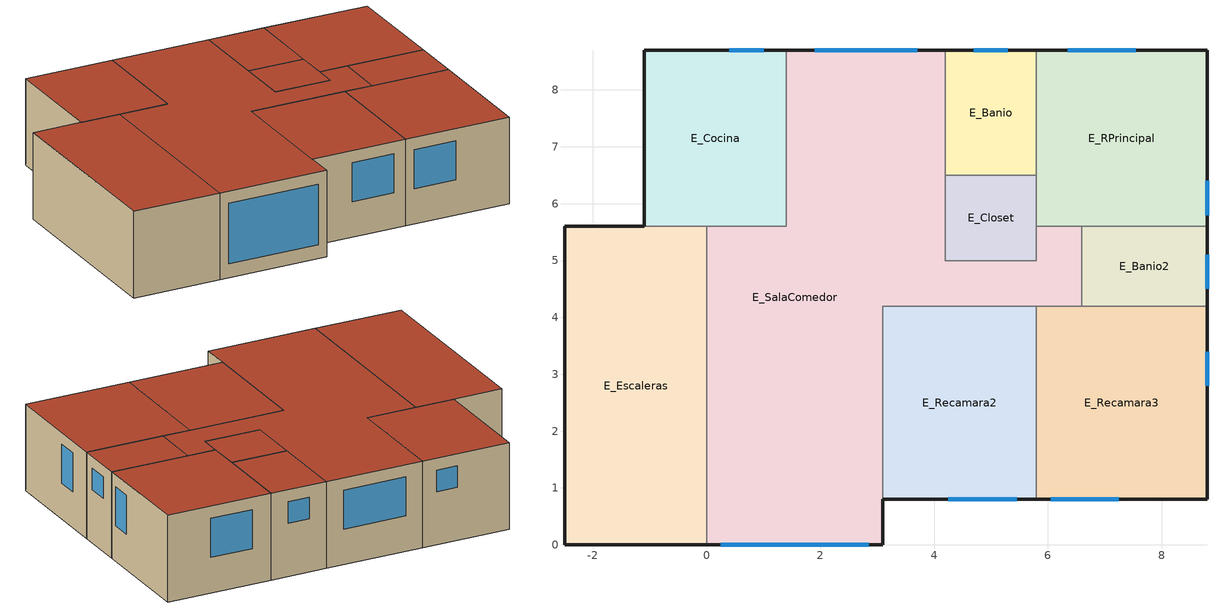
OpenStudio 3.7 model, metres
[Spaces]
E_Banio
 floor ground: 4.2,6.5 4.2,8.7 5.8,8.7 5.8,6.5 z0
 wall outside: 5.8,8.7 4.2,8.7 z0:2.44
 wall to E_SalaComedor: 4.2,8.7 4.2,6.5 z0:2.44
 wall to E_RPrincipal: 5.8,6.5 5.8,8.7 z0:2.44
 wall to E_Closet: 4.2,6.5 5.8,6.5 z0:2.44
 window: 5.3,8.7 4.7,8.7 z1.5:2.1
 roof outside: 5.8,6.5 5.8,8.7 4.2,8.7 4.2,6.5 z2.44
E_Cocina
 floor ground: 1.4,8.7 1.4,5.6 0,5.6 -1.1,5.6 -1.1,8.7 z0
 wall outside: 1.4,8.7 -1.1,8.7 -1.1,5.6 z0:2.44
 wall to E_SalaComedor: 0,5.6 1.4,5.6 1.4,8.7 z0:2.44
 wall to E_Escaleras: -1.1,5.6 0,5.6 z0:2.44
 window: 1,8.7 0.4,8.7 z1.5:2.1
 roof outside: -1.1,8.7 -1.1,5.6 0,5.6 1.4,5.6 1.4,8.7 z2.44
E_Banio2
 floor ground: 8.8,5.6 8.8,4.2 8.7,4.2 6.6,4.2 6.6,5.6 z0
 wall outside: 8.8,4.2 8.8,5.6 z0:2.44
 wall to E_Recamara3: 6.6,4.2 8.7,4.2 8.8,4.2 z0:2.44
 wall to E_SalaComedor: 6.6,5.6 6.6,4.2 z0:2.44
 wall to E_RPrincipal: 8.8,5.6 6.6,5.6 z0:2.44
 window: 8.8,4.5 8.8,5.1 z1.5:2.1
 roof outside: 6.6,5.6 6.6,4.2 8.7,4.2 8.8,4.2 8.8,5.6 z2.44
E_Recamara3
 floor ground: 5.8,0.8 5.8,0.9 5.8,4.2 6.6,4.2 8.7,4.2 8.8,4.2 8.8,0.8 z0
 wall outside: 5.8,0.8 8.8,0.8 8.8,4.2 z0:2.44
 wall to E_SalaComedor: 6.6,4.2 5.8,4.2 z0:2.44
 wall to E_Recamara2: 5.8,4.2 5.8,0.9 5.8,0.8 z0:2.44
 window: 8.8,2.8 8.8,3.4 / 6.05,0.8 7.25,0.8 z1:2.1
 roof outside: 8.8,0.8 8.8,4.2 8.7,4.2 6.6,4.2 5.8,4.2 5.8,0.9 5.8,0.8 z2.44
E_Closet
 floor ground: 4.2,5 4.2,6.5 5.8,6.5 5.8,5.6 5.8,5 z0
 wall to E_SalaComedor: 4.2,6.5 4.2,5 5.8,5 5.8,5.6 z0:2.44
 wall to E_RPrincipal: 5.8,5.6 5.8,6.5 z0:2.44
 roof outside: 5.8,5 5.8,5.6 5.8,6.5 4.2,6.5 4.2,5 z2.44
E_Escaleras
 floor ground: -2.5,0 -2.5,5.6 -1.1,5.6 0,5.6 0,0 z0
 wall outside: -1.1,5.6 -2.5,5.6 -2.5,0 0,0 z0:2.44
 wall to E_SalaComedor: 0,0 0,5.6 z0:2.44
 roof outside: 0,0 0,5.6 -1.1,5.6 -2.5,5.6 -2.5,0 z2.44
E_RPrincipal
 floor ground: 6.6,5.6 5.8,5.6 5.8,6.5 5.8,8.7 8.8,8.7 8.8,5.6 z0
 wall outside: 8.8,5.6 8.8,8.7 5.8,8.7 z0:2.44
 wall to E_SalaComedor: 5.8,5.6 6.6,5.6 z0:2.44
 window: 8.8,5.8 8.8,6.4 / 7.55,8.7 6.35,8.7 z1:2.1
 roof outside: 8.8,5.6 8.8,8.7 5.8,8.7 5.8,6.5 5.8,5.6 6.6,5.6 z2.44
E_Recamara2
 floor ground: 3.1,0.8 3.1,4.2 5.8,4.2 5.8,0.9 5.8,0.8 z0
 wall outside: 3.1,0.8 5.8,0.8 z0:2.44
 wall to E_SalaComedor: 5.8,4.2 3.1,4.2 3.1,0.8 z0:2.44
 window: 4.25,0.8 5.45,0.8 z1:2.1
 roof outside: 5.8,0.8 5.8,0.9 5.8,4.2 3.1,4.2 3.1,0.8 z2.44
E_SalaComedor
 floor ground: 0,0 0,5.6 1.4,5.6 1.4,8.7 4.2,8.7 4.2,6.5 4.2,5 5.8,5 5.8,5.6 6.6,5.6 6.6,4.2 5.8,4.2 3.1,4.2 3.1,0.8 3.1,0 z0
 wall outside: 4.2,8.7 1.4,8.7 / 0,0 3.1,0 3.1,0.8 z0:2.44
 window: 3.7,8.7 1.9,8.7 z1:2.1; 0.25,0 2.85,0 z0.4:2.1
 roof outside: 3.1,0 3.1,0.8 3.1,4.2 5.8,4.2 6.6,4.2 6.6,5.6 5.8,5.6 5.8,5 4.2,5 4.2,6.5 4.2,8.7 1.4,8.7 1.4,5.6 0,5.6 0,0 z2.44
[Site]
Site 1: Latitude {deg}=39.7653; Longitude {deg}=39.7653
[ClimateZones]
Climate Zone Institution Name 1=ASHRAE; Climate Zone Document Name 1=ANSI/ASHRAE Standard 169; Climate Zone Document Year 1=2006; Climate Zone Institution Name 2=CEC; Climate Zone Document Name 2=California Climate Zone Descriptions; Climate Zone Document Year 2=1995
[Building]
Building 1: North Axis {deg}=-0
[Space] Building Story=Story 1
E_Banio; E_Cocina; E_Recamara3; E_Banio2; E_Closet; E_Escaleras; E_RPrincipal; E_Recamara2; E_SalaComedor
[BuildingStory]
Story 1: Nominal Z Coordinate {m}=0; Nominal Floor to Floor Height {m}=2.4384; Nominal Floor to Ceiling Height {m}=2.4384
